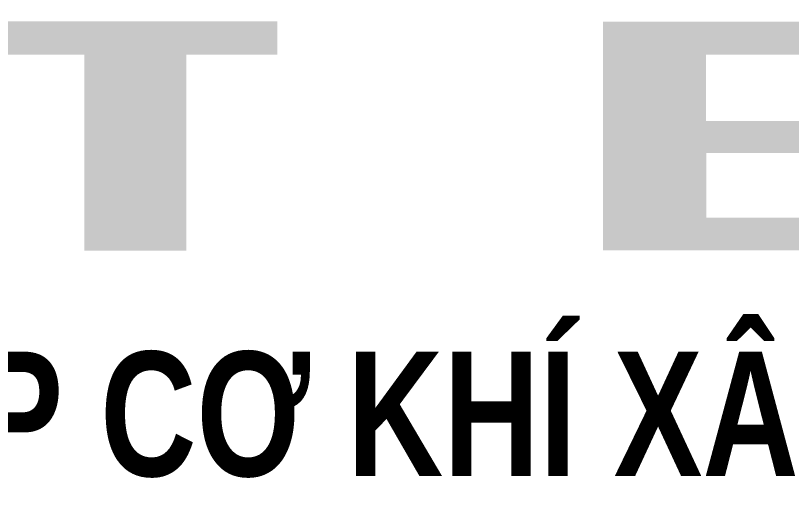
# Model space of a CAD drawing. Header units: inches. Extents: x 2 to 32666, y -5537 to 22.
# Drawn here: x 13254.16 to 13265.37, y -4098.53 to -4091.4 of the extents above; entities that cross this region are included whole.
import ezdxf
from ezdxf.enums import TextEntityAlignment as Align

# ---------------------------------------------------------------- set-up
doc = ezdxf.new("R2010")
doc.units = ezdxf.units.IN
doc.header["$MEASUREMENT"] = 0
doc.layers.add('2H-vua', color=2, linetype='Continuous', lineweight=20)
doc.layers.add('3', color=3, linetype='Continuous')
doc.layers.add('Cover text', color=7, linetype='Continuous', true_color=0x52370f)
doc.styles.add('ARIAL-H', font='Vharial.ttf', dxfattribs={"width": 0.8})
doc.styles.add('TIEU DE', font='Vharialn.ttf')

# ---------------------------------------------------------------- blocks, each defined once
blk = doc.blocks.new('logo cpt')
at = {"layer": '2H-vua', "ltscale": 2, "true_color": 0x0000bd}
h = blk.add_hatch(color=172, dxfattribs=at)
h.dxf.hatch_style = 1
edge = h.paths.add_edge_path()
edge.add_spline(control_points=[(-44.945, -50.893), (-45.343, -50.617), (-45.984, -50.172), (-46.973, -49.715), (-47.863, -49.452), (-48.772, -49.25), (-49.692, -49.157), (-50.551, -49.147), (-51.336, -49.281), (-52.072, -49.383), (-52.686, -49.643), (-53.241, -49.844), (-53.758, -50.094), (-54.211, -50.415), (-54.6, -50.764), (-54.872, -51.077), (-55.09, -51.429), (-55.204, -51.8), (-55.152, -52.122), (-55.156, -52.374), (-55.069, -52.663), (-54.897, -52.962), (-54.663, -53.262), (-54.408, -53.535), (-54.05, -53.772), (-53.558, -54.005), (-53.022, -54.317), (-52.396, -54.522), (-51.853, -54.716), (-51.233, -54.893), (-50.71, -55.052), (-50.219, -55.238), (-49.937, -55.393), (-49.68, -55.532), (-49.501, -55.662), (-49.364, -55.833), (-49.256, -55.992), (-49.179, -56.174), (-49.166, -56.394), (-49.217, -56.605), (-49.353, -56.794), (-49.52, -56.972), (-49.802, -57.101), (-50.156, -57.171), (-50.538, -57.23), (-50.969, -57.223), (-51.372, -57.19), (-51.886, -57.023), (-52.418, -56.8), (-53.002, -56.423), (-53.248, -56.074), (-53.38, -55.887), (-54.07, -56.2), (-54.759, -56.513), (-55.449, -56.825), (-55.266, -56.951), (-54.918, -57.19), (-54.299, -57.627), (-53.469, -57.962), (-52.524, -58.342), (-51.619, -58.437), (-50.897, -58.58), (-50.264, -58.581), (-49.677, -58.508), (-49.029, -58.459), (-48.336, -58.354), (-47.684, -58.091), (-47.027, -57.954), (-46.513, -57.569), (-46.02, -57.155), (-45.604, -56.761), (-45.303, -56.398), (-45.201, -56.01), (-45.2, -55.719), (-45.192, -55.43), (-45.275, -55.118), (-45.465, -54.747), (-45.734, -54.382), (-46.114, -54.134), (-46.51, -53.793), (-47.12, -53.62), (-47.757, -53.259), (-48.557, -53.064), (-49.315, -52.788), (-49.977, -52.55), (-50.464, -52.355), (-50.761, -52.178), (-50.955, -52.011), (-51.04, -51.83), (-51.115, -51.658), (-51.147, -51.495), (-51.148, -51.344), (-51.162, -51.194), (-51.104, -51.065), (-51.03, -50.927), (-50.895, -50.842), (-50.767, -50.751), (-50.619, -50.66), (-50.454, -50.612), (-50.232, -50.533), (-49.947, -50.522), (-49.619, -50.512), (-49.328, -50.525), (-49.045, -50.554), (-48.763, -50.639), (-48.443, -50.76), (-48.135, -50.862), (-47.867, -51.028), (-47.652, -51.176), (-47.432, -51.3), (-47.27, -51.471), (-47.14, -51.631), (-47.044, -51.728), (-47.023, -51.772), (-47.022, -51.775), (-47.014, -51.796), (-47.006, -51.817), (-46.998, -51.838), (-46.314, -51.523), (-45.629, -51.208), (-44.945, -50.893)], knot_values=[0, 0, 0, 0, 1.447851, 2.336455, 3.254431, 4.227893, 5.124373, 6.026567, 6.791467, 7.51224, 8.244296, 8.779704, 9.283818, 9.962407, 10.438112, 10.847724, 11.202546, 11.6783, 11.966949, 12.171906, 12.431336, 12.858074, 13.201618, 13.57173, 13.974014, 14.479049, 15.206049, 15.824977, 16.449715, 16.937464, 17.75695, 18.0917, 18.510079, 18.719721, 18.967687, 19.167373, 19.37378, 19.543834, 19.752043, 20.026306, 20.172046, 20.447935, 20.748057, 21.085119, 21.529418, 21.903963, 22.374034, 22.735889, 23.51874, 24.106479, 24.786868, 24.786868, 24.786868, 25.786868, 25.786868, 25.786868, 26.453262, 27.055585, 28.051565, 29.126926, 30.092709, 30.765504, 31.331643, 31.980434, 32.540966, 33.283233, 34.066121, 34.64706, 35.268395, 35.957239, 36.586541, 36.98973, 37.348526, 37.761656, 37.862766, 38.216354, 38.710296, 39.114395, 39.554612, 40.062074, 40.664956, 41.423081, 42.247024, 43.117878, 43.8459, 44.358286, 44.686981, 44.881358, 45.113581, 45.276309, 45.446798, 45.605841, 45.72951, 45.890056, 46.021724, 46.192209, 46.354534, 46.496371, 46.710574, 46.86595, 47.201984, 47.553917, 47.853485, 48.076372, 48.404379, 48.733346, 49.104513, 49.371296, 49.67508, 49.891116, 50.122669, 50.375113, 50.515393, 50.522432, 50.522432, 50.522432, 50.590649, 50.590649, 50.590649, 51.590649, 51.590649, 51.590649, 51.590649], weights=[1, 1, 1, 1, 1, 1, 1, 1, 1, 1, 1, 1, 1, 1, 1, 1, 1, 1, 1, 1, 1, 1, 1, 1, 1, 1, 1, 1, 1, 1, 1, 1, 1, 1, 1, 1, 1, 1, 1, 1, 1, 1, 1, 1, 1, 1, 1, 1, 1, 1, 1, 1, 1, 1, 1, 1, 1, 1, 1, 1, 1, 1, 1, 1, 1, 1, 1, 1, 1, 1, 1, 1, 1, 1, 1, 1, 1, 1, 1, 1, 1, 1, 1, 1, 1, 1, 1, 1, 1, 1, 1, 1, 1, 1, 1, 1, 1, 1, 1, 1, 1, 1, 1, 1, 1, 1, 1, 1, 1, 1, 1, 1, 1, 1, 1, 1, 1, 1, 1, 1, 1], degree=3, periodic=0)
h.paths.add_polyline_path([(-29.372, -50.712), (-33.018, -50.712), (-33.018, -49.384), (-21.628, -49.384), (-21.628, -50.712), (-25.273, -50.712), (-25.273, -58.586), (-29.372, -58.586)])
h.paths.add_polyline_path([(-8.55, -58.582), (0.454, -58.582), (0.454, -57.27), (-4.409, -57.27), (-4.409, -54.672), (0.241, -54.672), (0.241, -53.378), (-4.415, -53.378), (-4.415, -50.725), (0.467, -50.725), (0.467, -49.389), (-8.55, -49.389)])
h.paths.add_polyline_path([(15.074, -58.582), (24.078, -58.582), (24.078, -57.27), (19.215, -57.27), (19.215, -54.672), (23.865, -54.672), (23.865, -53.378), (19.209, -53.378), (19.209, -50.725), (24.091, -50.725), (24.091, -49.389), (15.074, -49.389)])
h.paths.add_polyline_path([(42.363, -49.392), (42.363, -57.297), (47.517, -57.297), (47.517, -58.584), (38.265, -58.584), (38.265, -49.392)])
blk = doc.blocks.new('kt kien truc 1')
at = {"layer": '2H-vua', "xscale": 0.36, "yscale": 0.36, "zscale": 0.36}
blk.add_blockref('logo cpt', (181.957, 50.814), dxfattribs=at)
at = {"lineweight": 40, "insert": (181.309, 28.26), "char_height": 1.8, "width": 50.42411, "attachment_point": 2, "style": 'ARIAL-H'}
blk.add_mtext('{\\f.VnAvantH|b1|i0|c0|p34;c«ng ty cp c¬ khÝ x©y dùng cpt viÖt nam}', dxfattribs=at)
at = {"layer": 'Cover text', "ltscale": 0.5, "style": 'TIEU DE'}
for tag, p in [('STT', (555.048, 15.579)), ('TENBANVE', (45.93, 14.603))]:
    blk.add_attdef(tag, text='', height=2, dxfattribs=at).set_placement(p, align=Align.MIDDLE_CENTER)

msp = doc.modelspace()

# ---------------------------------------------------------------- block references
at = {"layer": '3'}
msp.add_blockref('kt kien truc 1', (13083.7695, -4124.5249), dxfattribs=at)

doc.saveas('drawing.dxf')
